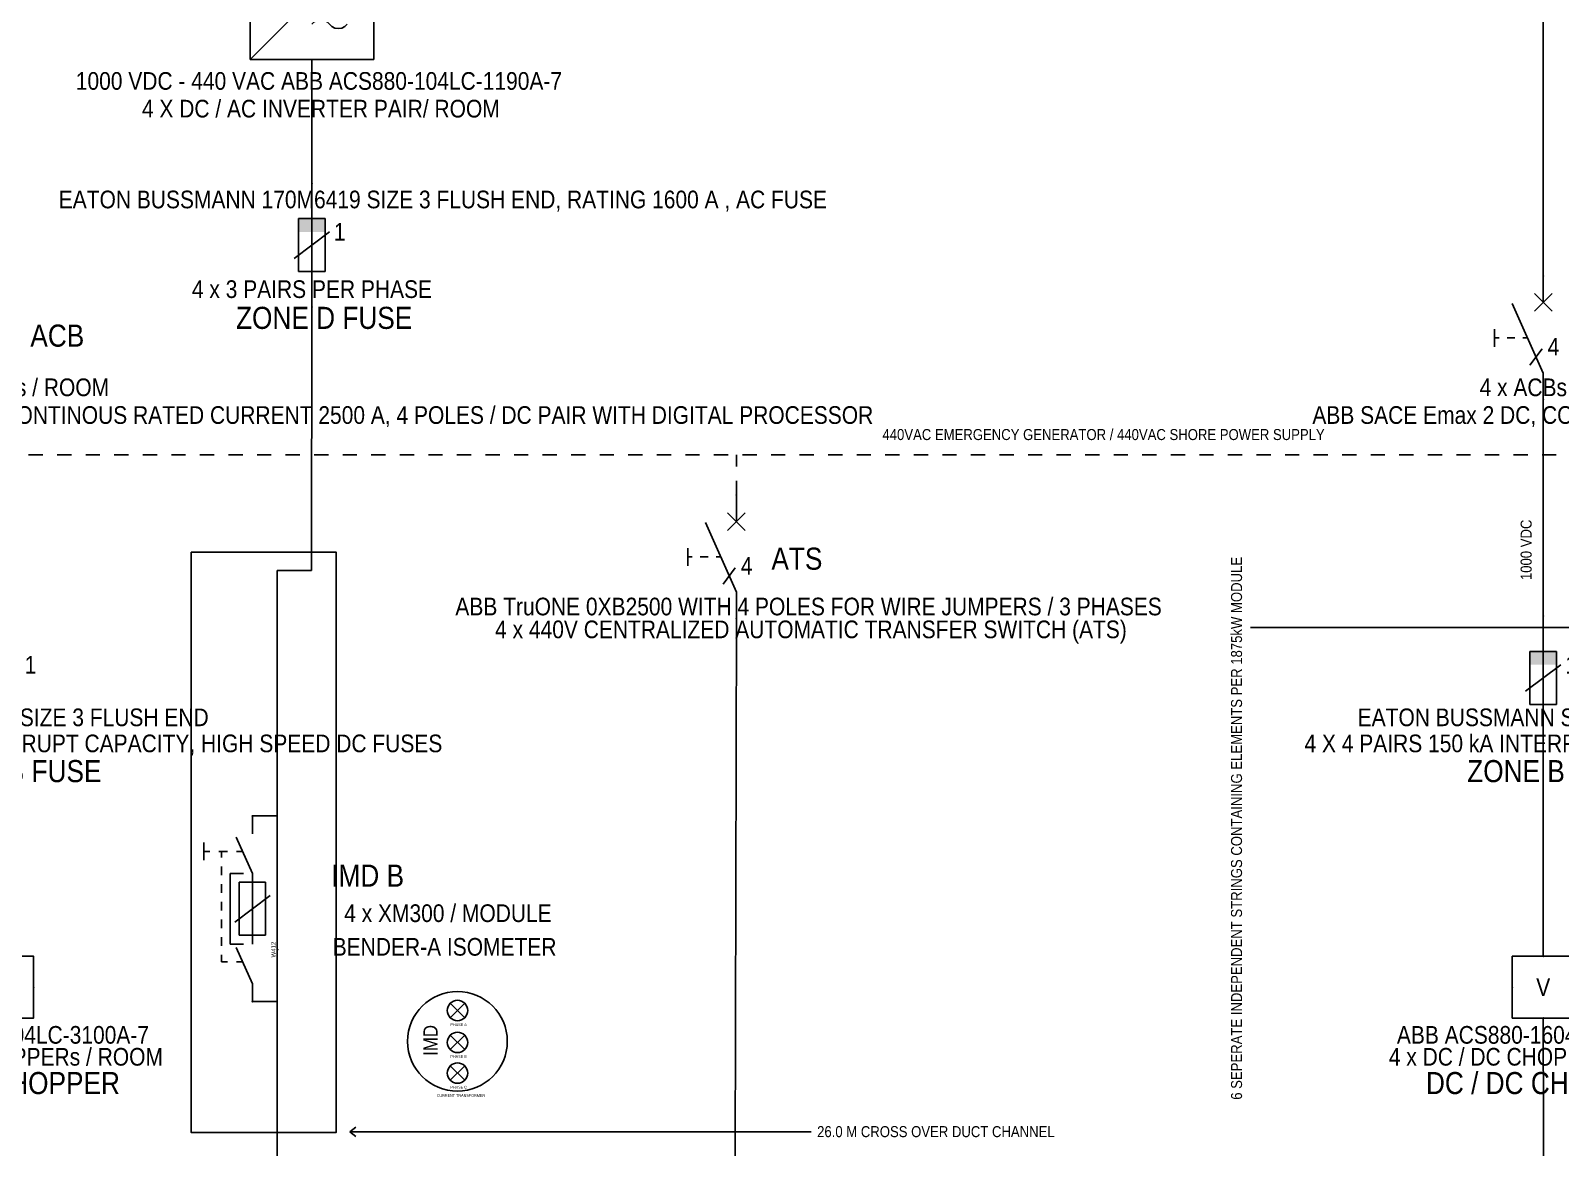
# Paper-space layout 'Layout1' of a CAD drawing. Header units: millimetres. Extents: x 340 to 1181, y -1 to 593.
# Drawn here: x 621.9 to 836.2, y 255.1 to 411.5 of the extents above; entities that cross this region are included whole.
import ezdxf
from ezdxf.enums import TextEntityAlignment as Align

# ---------------------------------------------------------------- set-up
doc = ezdxf.new("R2010")
doc.units = ezdxf.units.MM
doc.linetypes.add('DASHED', pattern=[4, 2, -2])
doc.layers.add('SLEHTI1', color=7, linetype='Continuous')
doc.styles.add('ELECTRICAL_GENERAL', font='arial.ttf', dxfattribs={"width": 0.85})
doc.styles.add('ELECTRICAL_ID', font='arial.ttf', dxfattribs={"width": 0.85})

# ---------------------------------------------------------------- blocks, each defined once
blk = doc.blocks.new('IECSLD_0710')
at = {"color": 0, "linetype": 'Continuous', "lineweight": -3}
for p, q in [((-7, 0), (7, 0)), ((-7, -14), (-7, 0)), ((-7, -14), (7, 0)), ((7, 0), (7, -14)), ((7, -14), (-7, -14))]:
    blk.add_line(p, q, dxfattribs=at)
at = {"color": 7, "linetype": 'Continuous', "lineweight": -3}
for p, q in [((-3.72, -3.73), (-4, -4)), ((-3.38, -3.56), (-3.72, -3.73)), ((-3, -3.5), (-3.38, -3.56)), ((-2.62, -3.56), (-3, -3.5)), ((-2.28, -3.73), (-2.62, -3.56)), ((-2, -4), (-2.28, -3.73)), ((-2, -4), (-1.72, -4.27)), ((-1.72, -4.27), (-1.38, -4.44)), ((-1.38, -4.44), (-1, -4.5)), ((-1, -4.5), (-0.62, -4.44)), ((-0.62, -4.44), (-0.28, -4.27)), ((-0.28, -4.27), (0, -4)), ((4, -10), (0, -10))]:
    blk.add_line(p, q, dxfattribs=at)
at = {"color": 0, "linetype": 'Continuous', "lineweight": -3}
for p in [(0, 0), (0, -14)]:
    blk.add_point(p, dxfattribs=at)
at = {"color": 7, "lineweight": -3, "width": 0.85, "flags": 8}
for tag, height, style, p in [('E_OBJECTID', 2.5, 'ELECTRICAL_ID', (-9, -1)), ('E_ELPOSID', 2.5, 'ELECTRICAL_ID', (-9, -4.5)), ('E_ELEC1', 2, 'ELECTRICAL_GENERAL', (-9, -12)), ('E_ELEC2', 2, 'ELECTRICAL_GENERAL', (-9, -15))]:
    blk.add_attdef(tag, text='', height=height, dxfattribs=dict(at, style=style)).set_placement(p, align=Align.RIGHT)
at = {"color": 7, "lineweight": -3, "style": 'ELECTRICAL_ID', "width": 0.85}
blk.add_attdef('E_ID', text='', height=2.5, dxfattribs=at).set_placement((-9, -8), align=Align.RIGHT)
blk = doc.blocks.new('IECSLD_0201')
at = {"color": 0, "linetype": 'Continuous', "lineweight": -3}
for p, q in [((0, 0), (0, -14)), ((-1.5, -10), (-1.5, -4)), ((-1.5, -4), (1.5, -4)), ((1.5, -4), (1.5, -10)), ((1.5, -10), (-1.5, -10))]:
    blk.add_line(p, q, dxfattribs=at)
at = {"color": 7, "linetype": 'Continuous', "lineweight": -3}
blk.add_line((-2, -8.5), (2, -5.5), dxfattribs=at)
at = {"color": 0, "linetype": 'Continuous', "lineweight": -3}
for p in [(0, 0), (0, -14)]:
    blk.add_point(p, dxfattribs=at)
at = {"color": 0, "lineweight": -3}
blk.add_solid([(-1.5, -5.5), (1.5, -5.5), (-1.5, -4), (1.5, -4)], dxfattribs=at)
at = {"color": 7, "lineweight": -3, "width": 0.85}
for tag, height, style, flags, p in [('E_OBJECTID', 2.5, 'ELECTRICAL_ID', 8, (-4, -1)), ('E_ELPOSID', 2.5, 'ELECTRICAL_ID', 8, (-4, -4.5)), ('E_AA', 2, 'ELECTRICAL_GENERAL', 8, (-4, -12)), ('E_OVERCURRENTPROTECTIONTYPE', 2, 'ELECTRICAL_GENERAL', 9, (-4, -15)), ('E_OVERCURRENTPROTECTION', 2, 'ELECTRICAL_GENERAL', 9, (-4, -18)), ('E_FRAMESIZE', 2, 'ELECTRICAL_GENERAL', 9, (-4, -21)), ('E_ELEC1', 2, 'ELECTRICAL_GENERAL', 8, (-4, -24)), ('E_ELEC2', 2, 'ELECTRICAL_GENERAL', 8, (-4, -27))]:
    blk.add_attdef(tag, text='', height=height, dxfattribs=dict(at, style=style, flags=flags)).set_placement(p, align=Align.RIGHT)
at = {"color": 7, "lineweight": -3, "style": 'ELECTRICAL_GENERAL', "width": 0.85, "flags": 8}
blk.add_attdef('E_PHASE', (2, -1), '', height=1.5, dxfattribs=at)
at = {"color": 7, "lineweight": -3, "style": 'ELECTRICAL_ID', "width": 0.85, "flags": 9}
blk.add_attdef('E_GROUPNUMBER', text='', height=1.5, dxfattribs=at).set_placement((-2, -1), align=Align.TOP_RIGHT)
at = {"color": 7, "lineweight": -3, "style": 'ELECTRICAL_GENERAL', "width": 0.85, "flags": 8}
blk.add_attdef('E_POLES', text='', height=2, dxfattribs=at).set_placement((2.5, -5.5), align=Align.MIDDLE_LEFT)
at = {"color": 7, "lineweight": -3, "style": 'ELECTRICAL_ID', "width": 0.85}
blk.add_attdef('E_ID', text='', height=2.5, dxfattribs=at).set_placement((-4, -8), align=Align.RIGHT)
blk = doc.blocks.new('IECSLD_1111')
at = {"color": 0, "linetype": 'Continuous', "lineweight": -3}
blk.add_lwpolyline([(-3.5, 3.5), (3.5, 3.5), (3.5, -3.5), (-3.5, -3.5)], close=True, dxfattribs=at)
for p in [(0, 3.5), (-3.5, 0), (3.5, 0), (0, -3.5)]:
    blk.add_point(p, dxfattribs=at)
at = {"color": 7, "lineweight": -3, "style": 'ELECTRICAL_GENERAL', "width": 0.85}
blk.add_text('V', height=2, dxfattribs=at).set_placement((0, -1), align=Align.CENTER)
at = {"color": 7, "lineweight": -3, "width": 0.85, "flags": 8}
for tag, height, style, p in [('E_OBJECTID', 2.5, 'ELECTRICAL_ID', (0, 12.5)), ('E_ELPOSID', 2.5, 'ELECTRICAL_ID', (0, 9)), ('E_ELEC1', 2, 'ELECTRICAL_GENERAL', (0, -7.5)), ('E_ELEC2', 2, 'ELECTRICAL_GENERAL', (0, -10.5))]:
    blk.add_attdef(tag, text='', height=height, dxfattribs=dict(at, style=style)).set_placement(p, align=Align.CENTER)
at = {"color": 7, "lineweight": -3, "style": 'ELECTRICAL_ID', "width": 0.85}
blk.add_attdef('E_ID', text='', height=2.5, dxfattribs=at).set_placement((0, 5.5), align=Align.CENTER)
blk = doc.blocks.new('IECSLD_0402')
at = {"color": 0, "linetype": 'Continuous', "lineweight": -3}
for p, q in [((0, 0), (0, -3)), ((0, -11), (-3.5, -3.12)), ((-5.5, -8), (-5.5, -6)), ((0, -11), (0, -14))]:
    blk.add_line(p, q, dxfattribs=at)
at = {"color": 7, "linetype": 'Continuous', "lineweight": -3}
for p, q in [((-1, -4), (1, -2)), ((-1, -2), (1, -4)), ((-5, -7), (-5.5, -7)), ((-3.2, -7), (-4.1, -7)), ((-1.78, -7), (-2.3, -7)), ((-0.13, -8.25), (-1.5, -10.09))]:
    blk.add_line(p, q, dxfattribs=at)
at = {"color": 0, "linetype": 'Continuous', "lineweight": -3}
for p in [(0, 0), (0, -14)]:
    blk.add_point(p, dxfattribs=at)
at = {"color": 7, "lineweight": -3, "width": 0.85}
for tag, height, style, flags, p in [('E_OBJECTID', 2.5, 'ELECTRICAL_ID', 8, (-7.5, -1)), ('E_ELPOSID', 2.5, 'ELECTRICAL_ID', 8, (-7.5, -4.5)), ('E_AA', 2, 'ELECTRICAL_GENERAL', 8, (-7.5, -12)), ('E_OVERCURRENTPROTECTIONTYPE', 2, 'ELECTRICAL_GENERAL', 9, (-7.5, -15)), ('E_OVERCURRENTPROTECTION', 2, 'ELECTRICAL_GENERAL', 9, (-7.5, -18)), ('E_FRAMESIZE', 2, 'ELECTRICAL_GENERAL', 9, (-7.5, -21)), ('E_ELEC1', 2, 'ELECTRICAL_GENERAL', 8, (-7.5, -24)), ('E_ELEC2', 2, 'ELECTRICAL_GENERAL', 8, (-7.5, -27))]:
    blk.add_attdef(tag, text='', height=height, dxfattribs=dict(at, style=style, flags=flags)).set_placement(p, align=Align.RIGHT)
at = {"color": 7, "lineweight": -3, "style": 'ELECTRICAL_GENERAL', "width": 0.85, "flags": 8}
blk.add_attdef('E_PHASE', (2, -1), '', height=1.5, dxfattribs=at)
at = {"color": 7, "lineweight": -3, "style": 'ELECTRICAL_ID', "width": 0.85, "flags": 9}
blk.add_attdef('E_GROUPNUMBER', text='', height=1.5, dxfattribs=at).set_placement((-2, -1), align=Align.TOP_RIGHT)
at = {"color": 7, "lineweight": -3, "style": 'ELECTRICAL_ID', "width": 0.85}
blk.add_attdef('E_ID', text='', height=2.5, dxfattribs=at).set_placement((-7.5, -8), align=Align.RIGHT)
at = {"color": 7, "lineweight": -3, "style": 'ELECTRICAL_GENERAL', "width": 0.85, "flags": 8}
blk.add_attdef('E_POLES', text='', height=2, dxfattribs=at).set_placement((0.5, -8), align=Align.MIDDLE_LEFT)
blk = doc.blocks.new('KAAPELIN1')
at = {"color": 7, "linetype": 'ByBlock', "lineweight": -3}
blk.add_point((0, 0), dxfattribs=at)
at = {"color": 7, "lineweight": -3, "width": 0.85}
for tag, height, style, p in [('E_ID', 2.5, 'ELECTRICAL_ID', (0, 1)), ('E_TYPE', 2, 'ELECTRICAL_GENERAL', (0, -3))]:
    blk.add_attdef(tag, text='', height=height, dxfattribs=dict(at, style=style)).set_placement(p, align=Align.CENTER)
at = {"color": 7, "lineweight": -3, "style": 'ELECTRICAL_GENERAL', "width": 0.85}
for tag, flags, p in [('E_FROM_LOCATION', 1, (0, -6)), ('E_FROM_ID', 1, (0, -9)), ('E_TO_LOCATION', 1, (0, -12)), ('E_LENGTH', 1, (0, -18)), ('E_TO_ID', 1, (0, -15)), ('E_REMARKS', 1, (0, -21)), ('E_CLASS', 1, (0, -27)), ('E_ITEM', 1, (0, -24)), ('E_INSTALLER', 9, (0, -33)), ('E_SUPPLIER', 9, (0, -30)), ('E_VOLTAGE', 9, (0, -36))]:
    blk.add_attdef(tag, text='', height=2, dxfattribs=dict(at, flags=flags)).set_placement(p, align=Align.CENTER)
blk = doc.blocks.new('IECSLD_0204')
at = {"color": 0, "linetype": 'Continuous', "lineweight": -3}
for p, q in [((0, 0), (0, -2)), ((-5.5, -5), (-5.5, -3)), ((-1.83, -2.39), (0, -6.5)), ((0, -6.5), (0, -14.5)), ((-1.5, -13.5), (-1.5, -7.5)), ((-1.5, -7.5), (1.5, -7.5)), ((1.5, -7.5), (1.5, -13.5)), ((1.5, -13.5), (-1.5, -13.5)), ((-1.83, -14.89), (0, -19)), ((0, -19), (0, -21))]:
    blk.add_line(p, q, dxfattribs=at)
at = {"color": 7, "linetype": 'Continuous', "lineweight": -3}
for p, q in [((-5.5, -4), (-4.8, -4)), ((-3.8, -4), (-2.8, -4)), ((-3.5, -4), (-3.5, -4.7)), ((-1.8, -4), (-1.11, -4)), ((-3.5, -5.7), (-3.5, -6.7)), ((-1, -6.5), (-2.5, -6.5)), ((-2.5, -6.5), (-2.5, -14.5)), ((-3.5, -7.7), (-3.5, -8.7)), ((-3.5, -9.7), (-3.5, -10.7)), ((-2, -12), (2, -9)), ((-3.5, -11.7), (-3.5, -12.7)), ((-3.5, -13.7), (-3.5, -14.7)), ((-2.5, -14.5), (-1, -14.5)), ((-3.5, -15.7), (-3.5, -16.5)), ((-3.5, -16.5), (-2.8, -16.5)), ((-1.8, -16.5), (-1.11, -16.5))]:
    blk.add_line(p, q, dxfattribs=at)
at = {"color": 0, "linetype": 'Continuous', "lineweight": -3}
for p in [(0, 0), (0, -21)]:
    blk.add_point(p, dxfattribs=at)
at = {"color": 7, "lineweight": -3, "width": 0.85}
for tag, height, style, flags, p in [('E_OBJECTID', 2.5, 'ELECTRICAL_ID', 8, (-7.5, -1)), ('E_ELPOSID', 2.5, 'ELECTRICAL_ID', 8, (-7.5, -4.5)), ('E_AA', 2, 'ELECTRICAL_GENERAL', 8, (-7.5, -12)), ('E_OVERCURRENTPROTECTIONTYPE', 2, 'ELECTRICAL_GENERAL', 9, (-7.5, -15)), ('E_OVERCURRENTPROTECTION', 2, 'ELECTRICAL_GENERAL', 9, (-7.5, -18)), ('E_FRAMESIZE', 2, 'ELECTRICAL_GENERAL', 9, (-7.5, -21)), ('E_ELEC1', 2, 'ELECTRICAL_GENERAL', 8, (-7.5, -24)), ('E_ELEC2', 2, 'ELECTRICAL_GENERAL', 8, (-7.5, -27))]:
    blk.add_attdef(tag, text='', height=height, dxfattribs=dict(at, style=style, flags=flags)).set_placement(p, align=Align.RIGHT)
at = {"color": 7, "lineweight": -3, "style": 'ELECTRICAL_GENERAL', "width": 0.85, "flags": 8}
blk.add_attdef('E_PHASE', (2, -1), '', height=1.5, dxfattribs=at)
at = {"color": 7, "lineweight": -3, "style": 'ELECTRICAL_ID', "width": 0.85, "flags": 9}
blk.add_attdef('E_GROUPNUMBER', text='', height=1.5, dxfattribs=at).set_placement((-2, -1), align=Align.TOP_RIGHT)
at = {"color": 7, "lineweight": -3, "style": 'ELECTRICAL_ID', "width": 0.85}
blk.add_attdef('E_ID', text='', height=2.5, dxfattribs=at).set_placement((-7.5, -8), align=Align.RIGHT)
at = {"color": 7, "lineweight": -3, "style": 'ELECTRICAL_GENERAL', "width": 0.85, "flags": 8}
blk.add_attdef('E_POLES', text='', height=2, dxfattribs=at).set_placement((2.5, -9), align=Align.MIDDLE_LEFT)

psp = doc.layouts.get("Layout1")

# ---------------------------------------------------------------- linework, layer by layer
at = {"layer": 'SLEHTI1', "color": 52, "linetype": 'DASHED', "lineweight": -3}
for p, q in [((497.6, 352.13), (936.55, 352.13)), ((720.75, 346.49), (720.75, 352.13))]:
    psp.add_line(p, q, dxfattribs=at)
at = {"layer": 'SLEHTI1', "color": 52, "linetype": 'Continuous', "lineweight": -3}
for p, q in [((656.4, 335.94), (661.25, 335.94)), ((720.75, 329.16), (720.58, 253.71)), ((792.78, 327.92), (870.18, 327.92))]:
    psp.add_line(p, q, dxfattribs=at)
at = {"layer": 'SLEHTI1', "color": 5, "linetype": 'Continuous', "lineweight": -3}
for p, q in [((680.67, 273.29), (682.69, 275.31)), ((680.67, 275.31), (682.69, 273.29)), ((680.67, 270.84), (682.69, 268.82)), ((680.67, 268.82), (682.69, 270.84)), ((680.67, 266.54), (682.69, 264.52)), ((680.67, 264.52), (682.69, 266.54))]:
    psp.add_line(p, q, dxfattribs=at)
at = {"layer": 'SLEHTI1', "color": 39, "linetype": 'Continuous', "lineweight": -3}
for p, q in [((666.58, 257.31), (667.46, 257.97)), ((666.58, 257.31), (667.46, 256.66)), ((731.24, 257.31), (666.58, 257.31))]:
    psp.add_line(p, q, dxfattribs=at)
at = {"layer": 'SLEHTI1', "color": 1, "linetype": 'Continuous', "lineweight": -3}
for points in [[(833.77, 416.15), (833.77, 377.17)], [(833.77, 359.85), (833.77, 329.53)], [(833.77, 312.2), (833.77, 281.89)], [(652.95, 301.54), (652.95, 301.54), (656.42, 301.54)], [(652.95, 275.55), (652.95, 275.55), (656.33, 275.55)], [(833.77, 273.23), (833.87, 243.53)]]:
    psp.add_lwpolyline(points, dxfattribs=at)
at = {"layer": 'SLEHTI1', "color": 52, "linetype": 'Continuous', "lineweight": -3}
for points in [[(661.28, 407.49), (661.28, 390.16)], [(661.28, 372.84), (661.25, 335.94)], [(656.43, 253.71), (656.4, 335.94), (656.4, 335.94)]]:
    psp.add_lwpolyline(points, dxfattribs=at)
at = {"layer": 'SLEHTI1', "color": 39, "linetype": 'Continuous', "lineweight": -3}
psp.add_lwpolyline([(644.39, 338.5), (664.67, 338.5), (664.67, 257.19), (644.39, 257.19)], close=True, dxfattribs=at)
at = {"layer": 'SLEHTI1', "color": 209, "linetype": 'Continuous', "lineweight": -3}
psp.add_circle((681.68, 269.98), 6.98, dxfattribs=at)
at = {"layer": 'SLEHTI1', "color": 5, "linetype": 'Continuous', "lineweight": -3}
for centre in [(681.68, 274.3), (681.68, 269.83), (681.68, 265.53)]:
    psp.add_circle(centre, 1.43, dxfattribs=at)

# ---------------------------------------------------------------- block references
at = {"layer": 'SLEHTI1', "color": 1, "linetype": 'Continuous', "lineweight": -3}
ref = psp.add_blockref('IECSLD_0710', (661.28, 407.49), dxfattribs=dict(at, xscale=1.237436867076458, yscale=1.237436867076458, zscale=1.237436867076458, rotation=180))
ref.add_attrib('E_ID', 'DC / AC INVERTER', (673.99, 415.12), dxfattribs={"layer": '0', "color": 7, "lineweight": -3, "height": 3.0936, "style": 'ELECTRICAL_ID', "width": 0.85})
ref.add_attrib('E_ELEC1', '1000 VDC - 440 VAC ABB ACS880-104LC-1190A-7', dxfattribs={"layer": '0', "color": 7, "lineweight": -3, "height": 2.4749, "style": 'ELECTRICAL_GENERAL', "width": 0.85}).set_placement((696.33, 403.25), align=Align.RIGHT)
ref.add_attrib('E_ELEC2', '4 X DC / AC INVERTER PAIR/ ROOM', dxfattribs={"layer": '0', "color": 7, "lineweight": -3, "height": 2.4749, "style": 'ELECTRICAL_GENERAL', "width": 0.85}).set_placement((687.6, 399.37), align=Align.RIGHT)
ref = psp.add_blockref('IECSLD_0201', (661.28, 390.16), dxfattribs=dict(at, xscale=1.237436867076458, yscale=1.237436867076458, zscale=1.237436867076458))
ref.add_attrib('E_ID', 'ZONE D FUSE', dxfattribs={"layer": '0', "color": 7, "lineweight": -3, "height": 3.0936, "style": 'ELECTRICAL_ID', "width": 0.85}).set_placement((675.35, 369.76), align=Align.RIGHT)
ref.add_attrib('E_ELEC1', 'EATON BUSSMANN 170M6419 SIZE 3 FLUSH END, RATING 1600 A , AC FUSE', dxfattribs={"layer": '0', "color": 7, "lineweight": -3, "height": 2.4749, "style": 'ELECTRICAL_GENERAL', "width": 0.85}).set_placement((733.44, 386.65), align=Align.RIGHT)
ref.add_attrib('E_ELEC2', '4 x 3 PAIRS PER PHASE', dxfattribs={"layer": '0', "color": 7, "lineweight": -3, "height": 2.4749, "style": 'ELECTRICAL_GENERAL', "width": 0.85}).set_placement((678.12, 374.09), align=Align.RIGHT)
ref.add_attrib('E_POLES', '1', dxfattribs={"layer": '0', "color": 7, "lineweight": -3, "height": 2.47, "style": 'ELECTRICAL_GENERAL', "width": 0.85}).set_placement((664.37, 383.36), align=Align.MIDDLE_LEFT)
ref = psp.add_blockref('IECSLD_0402', (617.97, 377.17), dxfattribs=dict(at, xscale=1.237436867076458, yscale=1.237436867076458, zscale=1.237436867076458))
ref.add_attrib('E_ID', 'ACB', dxfattribs={"layer": '0', "color": 7, "lineweight": -3, "height": 3.094, "style": 'ELECTRICAL_ID', "width": 0.85}).set_placement((629.4, 367.27), align=Align.RIGHT)
ref.add_attrib('E_ELEC1', '4 x ACBs / ROOM', dxfattribs={"layer": '0', "color": 7, "lineweight": -3, "height": 2.4749, "style": 'ELECTRICAL_GENERAL', "width": 0.85}).set_placement((632.88, 360.34), align=Align.RIGHT)
ref.add_attrib('E_ELEC2', 'ABB SACE Emax 2 DC, CONTINOUS RATED CURRENT 2500 A, 4 POLES / DC PAIR WITH DIGITAL PROCESSOR', dxfattribs={"layer": '0', "color": 7, "lineweight": -3, "height": 2.4749, "style": 'ELECTRICAL_GENERAL', "width": 0.85}).set_placement((739.92, 356.46), align=Align.RIGHT)
ref.add_attrib('E_POLES', '4', dxfattribs={"layer": '0', "color": 7, "lineweight": -3, "height": 2.47, "style": 'ELECTRICAL_GENERAL', "width": 0.85}).set_placement((618.58, 367.27), align=Align.MIDDLE_LEFT)
ref = psp.add_blockref('IECSLD_0402', (833.77, 377.17), dxfattribs=dict(at, xscale=1.237436867076458, yscale=1.237436867076458, zscale=1.237436867076458))
ref.add_attrib('E_ID', 'ACB', dxfattribs={"layer": '0', "color": 7, "lineweight": -3, "height": 3.094, "style": 'ELECTRICAL_ID', "width": 0.85}).set_placement((845.21, 367.27), align=Align.RIGHT)
ref.add_attrib('E_ELEC1', '4 x ACBs / ROOM', dxfattribs={"layer": '0', "color": 7, "lineweight": -3, "height": 2.4749, "style": 'ELECTRICAL_GENERAL', "width": 0.85}).set_placement((848.69, 360.34), align=Align.RIGHT)
ref.add_attrib('E_ELEC2', 'ABB SACE Emax 2 DC, CONTINOUS RATED CURRENT 2500 A, 4 POLES / DC PAIR WITH DIGITAL PROCESSOR', dxfattribs={"layer": '0', "color": 7, "lineweight": -3, "height": 2.4749, "style": 'ELECTRICAL_GENERAL', "width": 0.85}).set_placement((955.73, 356.46), align=Align.RIGHT)
ref.add_attrib('E_POLES', '4', dxfattribs={"layer": '0', "color": 7, "lineweight": -3, "height": 2.47, "style": 'ELECTRICAL_GENERAL', "width": 0.85}).set_placement((834.39, 367.27), align=Align.MIDDLE_LEFT)
ref = psp.add_blockref('IECSLD_0402', (720.75, 346.49), dxfattribs=dict(at, xscale=1.237436867076458, yscale=1.237436867076458, zscale=1.237436867076458))
ref.add_attrib('E_ID', 'ATS', dxfattribs={"layer": '0', "color": 7, "lineweight": -3, "height": 3.094, "style": 'ELECTRICAL_ID', "width": 0.85}).set_placement((732.8, 336.03), align=Align.RIGHT)
ref.add_attrib('E_ELEC1', 'ABB TruONE 0XB2500 WITH 4 POLES FOR WIRE JUMPERS / 3 PHASES', dxfattribs={"layer": '0', "color": 7, "lineweight": -3, "height": 2.4749, "style": 'ELECTRICAL_GENERAL', "width": 0.85}).set_placement((780.34, 329.64), align=Align.RIGHT)
ref.add_attrib('E_ELEC2', '4 x 440V CENTRALIZED AUTOMATIC TRANSFER SWITCH (ATS)', dxfattribs={"layer": '0', "color": 7, "lineweight": -3, "height": 2.4749, "style": 'ELECTRICAL_GENERAL', "width": 0.85}).set_placement((775.44, 326.44), align=Align.RIGHT)
ref.add_attrib('E_POLES', '4', dxfattribs={"layer": '0', "color": 7, "lineweight": -3, "height": 2.47, "style": 'ELECTRICAL_GENERAL', "width": 0.85}).set_placement((721.37, 336.59), align=Align.MIDDLE_LEFT)
ref = psp.add_blockref('IECSLD_0201', (617.97, 329.53), dxfattribs=dict(at, xscale=1.237436867076458, yscale=1.237436867076458, zscale=1.237436867076458))
ref.add_attrib('E_ID', 'ZONE B FUSE', dxfattribs={"layer": '0', "color": 7, "lineweight": -3, "height": 3.0936, "style": 'ELECTRICAL_ID', "width": 0.85}).set_placement((631.81, 306.28), align=Align.RIGHT)
ref.add_attrib('E_ELEC1', 'EATON BUSSMANN SIZE 3 FLUSH END', dxfattribs={"layer": '0', "color": 7, "lineweight": -3, "height": 2.4749, "style": 'ELECTRICAL_GENERAL', "width": 0.85}).set_placement((646.83, 314.12), align=Align.RIGHT)
ref.add_attrib('E_ELEC2', '4 X 4 PAIRS 150 kA INTERRUPT CAPACITY, HIGH SPEED DC FUSES', dxfattribs={"layer": '0', "color": 7, "lineweight": -3, "height": 2.4749, "style": 'ELECTRICAL_GENERAL', "width": 0.85}).set_placement((679.56, 310.47), align=Align.RIGHT)
ref.add_attrib('E_POLES', '1', dxfattribs={"layer": '0', "color": 7, "lineweight": -3, "height": 2.47, "style": 'ELECTRICAL_GENERAL', "width": 0.85}).set_placement((621.06, 322.72), align=Align.MIDDLE_LEFT)
ref = psp.add_blockref('IECSLD_0201', (833.77, 329.53), dxfattribs=dict(at, xscale=1.237436867076458, yscale=1.237436867076458, zscale=1.237436867076458))
ref.add_attrib('E_ID', 'ZONE B FUSE', dxfattribs={"layer": '0', "color": 7, "lineweight": -3, "height": 3.0936, "style": 'ELECTRICAL_ID', "width": 0.85}).set_placement((847.61, 306.28), align=Align.RIGHT)
ref.add_attrib('E_ELEC1', 'EATON BUSSMANN SIZE 3 FLUSH END', dxfattribs={"layer": '0', "color": 7, "lineweight": -3, "height": 2.4749, "style": 'ELECTRICAL_GENERAL', "width": 0.85}).set_placement((862.64, 314.12), align=Align.RIGHT)
ref.add_attrib('E_ELEC2', '4 X 4 PAIRS 150 kA INTERRUPT CAPACITY, HIGH SPEED DC FUSES', dxfattribs={"layer": '0', "color": 7, "lineweight": -3, "height": 2.4749, "style": 'ELECTRICAL_GENERAL', "width": 0.85}).set_placement((895.36, 310.47), align=Align.RIGHT)
ref.add_attrib('E_POLES', '1', dxfattribs={"layer": '0', "color": 7, "lineweight": -3, "height": 2.47, "style": 'ELECTRICAL_GENERAL', "width": 0.85}).set_placement((836.86, 322.72), align=Align.MIDDLE_LEFT)
ref = psp.add_blockref('IECSLD_0204', (652.95, 301.54), dxfattribs=dict(at, xscale=1.237436867076458, yscale=1.237436867076458, zscale=1.237436867076458))
ref.add_attrib('E_ID', 'IMD B', dxfattribs={"layer": '0', "color": 7, "lineweight": -3, "height": 3.094, "style": 'ELECTRICAL_ID', "width": 0.85}).set_placement((674.2, 291.64), align=Align.RIGHT)
ref.add_attrib('E_ELEC1', '4 x XM300 / MODULE', dxfattribs={"layer": '0', "color": 7, "lineweight": -3, "height": 2.4749, "style": 'ELECTRICAL_GENERAL', "width": 0.85}).set_placement((694.88, 286.69), align=Align.RIGHT)
ref.add_attrib('E_ELEC2', 'BENDER-A ISOMETER', dxfattribs={"layer": '0', "color": 7, "lineweight": -3, "height": 2.4749, "style": 'ELECTRICAL_GENERAL', "width": 0.85}).set_placement((695.55, 281.98), align=Align.RIGHT)
at = {"layer": 'SLEHTI1', "color": 1, "linetype": 'Continuous', "lineweight": -3, "xscale": 0.25, "yscale": 0.25, "zscale": 0.25, "rotation": 90}
psp.add_blockref('KAAPELIN1', (656.47, 282.83), dxfattribs=at).add_auto_attribs({'E_ID': 'W412'})
at = {"layer": 'SLEHTI1', "color": 1, "linetype": 'Continuous', "lineweight": -3}
ref = psp.add_blockref('IECSLD_1111', (617.97, 277.56), dxfattribs=dict(at, xscale=1.237436867076458, yscale=1.237436867076458, zscale=1.237436867076458))
ref.add_attrib('E_ID', 'DC / DC CHOPPER', dxfattribs={"layer": '0', "color": 7, "lineweight": -3, "height": 3.0936, "style": 'ELECTRICAL_ID', "width": 0.85}).set_placement((617.97, 262.59), align=Align.CENTER)
ref.add_attrib('E_ELEC1', 'ABB ACS880-1604LC-3100A-7', dxfattribs={"layer": '0', "color": 7, "lineweight": -3, "height": 2.4749, "style": 'ELECTRICAL_GENERAL', "width": 0.85}).set_placement((617.97, 269.65), align=Align.CENTER)
ref.add_attrib('E_ELEC2', '4 x DC / DC CHOPPERs / ROOM', dxfattribs={"layer": '0', "color": 7, "lineweight": -3, "height": 2.4749, "style": 'ELECTRICAL_GENERAL', "width": 0.85}).set_placement((618.38, 266.58), align=Align.CENTER)
ref = psp.add_blockref('IECSLD_1111', (833.77, 277.56), dxfattribs=dict(at, xscale=1.237436867076458, yscale=1.237436867076458, zscale=1.237436867076458))
ref.add_attrib('E_ID', 'DC / DC CHOPPER', dxfattribs={"layer": '0', "color": 7, "lineweight": -3, "height": 3.0936, "style": 'ELECTRICAL_ID', "width": 0.85}).set_placement((833.77, 262.59), align=Align.CENTER)
ref.add_attrib('E_ELEC1', 'ABB ACS880-1604LC-3100A-7', dxfattribs={"layer": '0', "color": 7, "lineweight": -3, "height": 2.4749, "style": 'ELECTRICAL_GENERAL', "width": 0.85}).set_placement((833.77, 269.65), align=Align.CENTER)
ref.add_attrib('E_ELEC2', '4 x DC / DC CHOPPERs / ROOM', dxfattribs={"layer": '0', "color": 7, "lineweight": -3, "height": 2.4749, "style": 'ELECTRICAL_GENERAL', "width": 0.85}).set_placement((834.18, 266.58), align=Align.CENTER)

# ---------------------------------------------------------------- texts
at = {"layer": 'SLEHTI1', "color": 52, "lineweight": -3, "style": 'ELECTRICAL_GENERAL', "width": 0.85}
psp.add_text('440VAC EMERGENCY GENERATOR / 440VAC SHORE POWER SUPPLY', height=1.5468, dxfattribs=at).set_placement((741.21, 354.19))
at = {"layer": 'SLEHTI1', "color": 1, "lineweight": -3, "style": 'ELECTRICAL_GENERAL', "width": 0.85}
psp.add_text('1000 VDC', height=1.547, rotation=90, dxfattribs=at).set_placement((832.15, 334.58))
at = {"layer": 'SLEHTI1', "color": 52, "lineweight": -3, "style": 'ELECTRICAL_GENERAL', "width": 0.85}
psp.add_text('6 SEPERATE INDEPENDENT STRINGS CONTAINING ELEMENTS PER 1875kW MODULE', height=1.5468, rotation=90, dxfattribs=at).set_placement((791.58, 261.8))
at = {"layer": 'SLEHTI1', "color": 5, "lineweight": -3, "style": 'ELECTRICAL_GENERAL', "width": 0.85}
for s, height, rotation, p in [('IMD', 1.98, 90, (678.89, 267.96)), ('PHASE A', 0.387, 360, (680.7, 272.13)), ('PHASE B', 0.387, 360, (680.7, 267.66)), ('PHASE C', 0.387, 360, (680.7, 263.36)), ('CURRENT TRANSFORMER', 0.3867, 360, (678.77, 262.2))]:
    psp.add_text(s, height=height, rotation=rotation, dxfattribs=at).set_placement(p)
at = {"layer": 'SLEHTI1', "color": 39, "lineweight": -3, "style": 'ELECTRICAL_GENERAL', "width": 0.85}
psp.add_text('26.0 M CROSS OVER DUCT CHANNEL', height=1.5468, dxfattribs=at).set_placement((732.06, 256.56))

doc.saveas('drawing.dxf')
